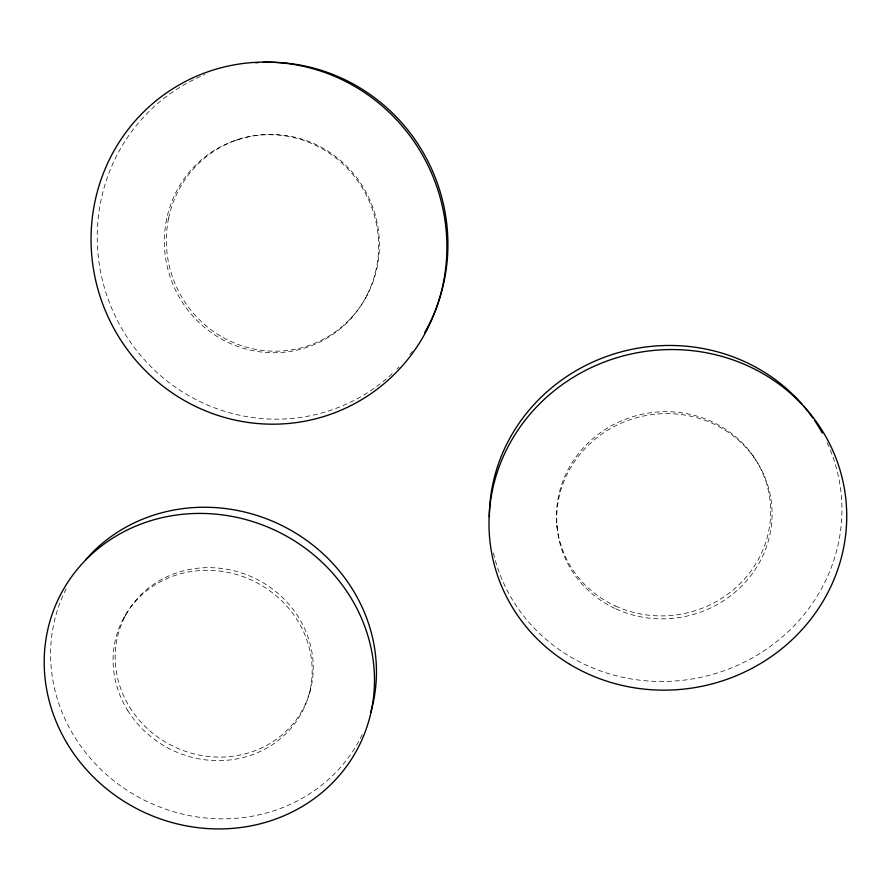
<?xml version="1.0" encoding="UTF-8"?>
<svg xmlns="http://www.w3.org/2000/svg" width="891" height="891" viewBox="0 0 891 891"><rect width="100%" height="100%" fill="white"/><g stroke="black" fill="none" stroke-linecap="round" stroke-linejoin="round"><path stroke-width="0.67" stroke-dasharray="4.46 3.34" d="M309.344 693.12L310.424 689.868M350.898 318.555L351.822 317.185M366.747 295.6L367.593 294.353M123.749 617.864L125.809 615.002M235.87 140.188L237.463 139.798M752.706 455.323L754.031 457.473M556.92 525.111L557.131 527.595M362.247 734.574A165.024 153.586 25.7 0 1 144.275 800.129A165.024 153.586 25.7 0 1 67.337 586.523M392.174 373.708A179.303 174.491 65.1 0 1 125.263 334.381A179.303 174.491 65.1 0 1 204.908 74.677M412.399 351.321A179.303 174.491 65.1 0 1 409.849 354.607M398.979 367.036A179.303 174.491 65.1 0 1 397.074 368.974M827.16 442.76A176.685 167.586 -12.4 0 1 718.558 672.582A176.685 167.586 -12.4 0 1 492.801 550.092M168.599 218.317A108.925 106.018 65.1 0 0 306.036 346.465A108.925 106.018 65.1 0 0 343.937 163.532A108.925 106.018 65.1 0 0 168.599 218.317M615.536 606.047A107.343 101.841 -12.4 0 0 770.503 505.609A107.343 101.841 -12.4 0 0 604.733 429.763A107.343 101.841 -12.4 0 0 615.536 606.047M129.618 707.042A100.293 93.377 25.7 0 0 301.091 712.388A100.293 93.377 25.7 0 0 211.891 567.701A100.293 93.377 25.7 0 0 129.618 707.042M127.602 710.316A100.828 93.811 25.7 0 0 299.966 715.74A100.828 93.811 25.7 0 0 210.276 570.351A100.828 93.811 25.7 0 0 127.602 710.316M616.06 608.943A107.945 102.365 -12.3 0 0 771.918 508.026A107.945 102.365 -12.3 0 0 605.234 431.756A107.945 102.365 -12.3 0 0 616.06 608.943M166.639 219.119A109.526 106.597 64.9 0 0 304.867 347.991A109.526 106.597 64.9 0 0 342.957 164.055A109.526 106.597 64.9 0 0 166.639 219.119"/><path stroke-width="1.34" d="M85.647 559.782A165.024 153.586 25.7 0 1 286.958 528.129A165.024 153.586 25.7 0 1 370.689 712.51M255.695 62.76A179.303 174.491 65.1 0 1 258.446 62.559M262.578 62.359A179.303 174.491 65.1 0 1 421.777 150.134A179.303 174.491 65.1 0 1 424.595 332.822M489.371 516.735A176.685 167.586 -12.4 0 1 606.403 356.523A176.685 167.586 -12.4 0 1 801.789 403.89M803.604 405.984A176.685 167.586 -12.4 0 1 812.893 418.002M814.452 420.274A176.685 167.586 -12.4 0 1 822.27 433.071M67.438 743.963A167.319 155.457 25.7 0 0 353.46 756.002A167.319 155.457 25.7 0 0 207.146 513.572A167.319 155.457 25.7 0 0 67.438 743.963M96.484 194.929A181.953 176.997 64.5 0 0 317.374 418.369A181.953 176.997 64.5 0 0 393.031 116.108A181.953 176.997 64.5 0 0 96.484 194.929M569.839 664.341A179.28 169.88 -12.1 0 0 846.45 525.668A179.28 169.88 -12.1 0 0 587.269 369.542A179.28 169.88 -12.1 0 0 569.839 664.341"/></g></svg>
